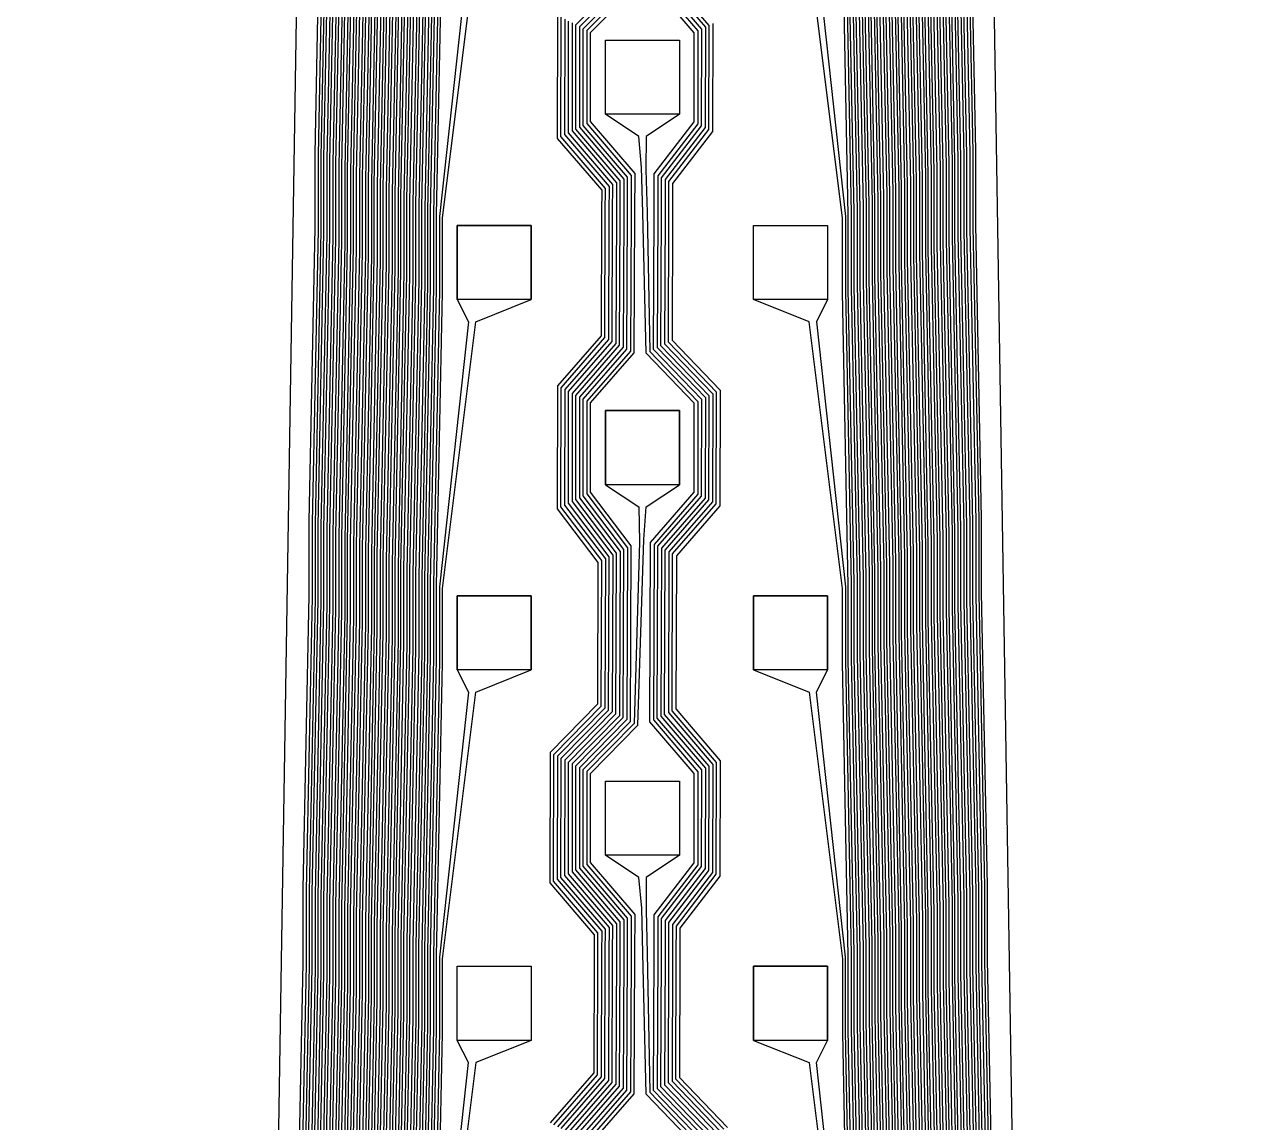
# Model space of a CAD drawing. Header units: inches. Extents: x 106592 to 209533, y 57057 to 74911.
# Drawn here: x 173138.5 to 173305.4, y 70215.6 to 70363.8 of the extents above; entities that cross this region are included whole.
import ezdxf

# ---------------------------------------------------------------- set-up
doc = ezdxf.new("R2010")
doc.units = ezdxf.units.IN
doc.header["$MEASUREMENT"] = 0
for name, color, linetype in [('metal', 221, 'Continuous'), ('nitride window', 40, 'Continuous'), ('profile', 140, 'Continuous')]:
    doc.layers.add(name, color=color, linetype=linetype)

msp = doc.modelspace()

# ---------------------------------------------------------------- linework, layer by layer
at = {"layer": 'metal'}
for points in [[(173171.33, 69949.57), (173172.13, 69989.17), (173172.13, 69999.17), (173172.93, 70038.76), (173172.93, 70048.76), (173173.73, 70088.36), (173173.73, 70098.36), (173174.53, 70137.96), (173174.53, 70147.96), (173175.33, 70187.56), (173175.33, 70197.56), (173176.13, 70237.15), (173176.13, 70247.15), (173176.93, 70286.75), (173176.93, 70296.75), (173177.73, 70336.35), (173177.73, 70346.35), (173178.53, 70385.95)], [(173178.93, 70385.75), (173178.13, 70346.15), (173178.13, 70336.15), (173177.33, 70296.55), (173177.33, 70286.55), (173176.53, 70246.95), (173176.53, 70236.95), (173175.73, 70197.36), (173175.73, 70187.36), (173174.93, 70147.76), (173174.93, 70137.76), (173174.13, 70098.16), (173174.13, 70088.16), (173173.33, 70048.56), (173173.33, 70038.56), (173172.53, 69998.97), (173172.53, 69988.97), (173171.73, 69949.37)], [(173179.33, 70385.54), (173178.53, 70345.95), (173178.53, 70335.95), (173177.73, 70296.35), (173177.73, 70286.35), (173176.93, 70246.75), (173176.93, 70236.75), (173176.13, 70197.15), (173176.13, 70187.15), (173175.33, 70147.56), (173175.33, 70137.56), (173174.53, 70097.96), (173174.53, 70087.96), (173173.73, 70048.36), (173173.73, 70038.36), (173172.93, 69998.76), (173172.93, 69988.76), (173172.13, 69949.17)], [(173264.53, 70385.54), (173265.33, 70345.95), (173265.33, 70335.95), (173266.13, 70296.35), (173266.13, 70286.35), (173266.93, 70246.75), (173266.93, 70236.75), (173267.73, 70197.15), (173267.73, 70187.15), (173268.53, 70147.56), (173268.53, 70137.56), (173269.33, 70097.96), (173269.33, 70087.96), (173270.13, 70048.36), (173270.13, 70038.36), (173270.93, 69998.76), (173270.93, 69988.76), (173271.73, 69949.17)], [(173272.13, 69949.37), (173271.33, 69988.97), (173271.33, 69998.97), (173270.53, 70038.56), (173270.53, 70048.56), (173269.73, 70088.16), (173269.73, 70098.16), (173268.93, 70137.76), (173268.93, 70147.76), (173268.13, 70187.36), (173268.13, 70197.36), (173267.33, 70236.95), (173267.33, 70246.95), (173266.53, 70286.55), (173266.53, 70296.55), (173265.73, 70336.15), (173265.73, 70346.15), (173264.93, 70385.75)], [(173265.33, 70385.95), (173266.13, 70346.35), (173266.13, 70336.35), (173266.93, 70296.75), (173266.93, 70286.75), (173267.73, 70247.15), (173267.73, 70237.15), (173268.53, 70197.56), (173268.53, 70187.56), (173269.33, 70147.96), (173269.33, 70137.96), (173270.13, 70098.36), (173270.13, 70088.36), (173270.93, 70048.76), (173270.93, 70038.76), (173271.73, 69999.17), (173271.73, 69989.17), (173272.53, 69949.57)], [(173265.73, 70386.15), (173266.53, 70346.55), (173266.53, 70336.55), (173267.33, 70296.95), (173267.33, 70286.95), (173268.13, 70247.36), (173268.13, 70237.36), (173268.93, 70197.76), (173268.93, 70187.76), (173269.73, 70148.16), (173269.73, 70138.16), (173270.53, 70098.56), (173270.53, 70088.56), (173271.33, 70048.97), (173271.33, 70038.97), (173272.13, 69999.37), (173272.13, 69989.37), (173272.93, 69949.77)], [(173273.33, 69949.97), (173272.53, 69989.57), (173272.53, 69999.57), (173271.73, 70039.17), (173271.73, 70049.17), (173270.93, 70088.76), (173270.93, 70098.76), (173270.13, 70138.36), (173270.13, 70148.36), (173269.33, 70187.96), (173269.33, 70197.96), (173268.53, 70237.56), (173268.53, 70247.56), (173267.73, 70287.15), (173267.73, 70297.15), (173266.93, 70336.75), (173266.93, 70346.75), (173266.13, 70386.35)], [(173172.53, 69948.97), (173173.33, 69988.56), (173173.33, 69998.56), (173174.13, 70038.16), (173174.13, 70048.16), (173174.93, 70087.76), (173174.93, 70097.76), (173175.73, 70137.36), (173175.73, 70147.36), (173176.53, 70186.95), (173176.53, 70196.95), (173177.33, 70236.55), (173177.33, 70246.55), (173178.13, 70286.15), (173178.13, 70296.15), (173178.93, 70335.75), (173178.93, 70345.75), (173179.73, 70385.34)], [(173180.13, 70385.14), (173179.33, 70345.54), (173179.33, 70335.54), (173178.53, 70295.95), (173178.53, 70285.95), (173177.73, 70246.35), (173177.73, 70236.35), (173176.93, 70196.75), (173176.93, 70186.75), (173176.13, 70147.15), (173176.13, 70137.15), (173175.33, 70097.56), (173175.33, 70087.56), (173174.53, 70047.96), (173174.53, 70037.96), (173173.73, 69998.36), (173173.73, 69988.36), (173172.93, 69948.76)], [(173173.33, 69948.56), (173174.13, 69988.16), (173174.13, 69998.16), (173174.93, 70037.76), (173174.93, 70047.76), (173175.73, 70087.36), (173175.73, 70097.36), (173176.53, 70136.95), (173176.53, 70146.95), (173177.33, 70186.55), (173177.33, 70196.55), (173178.13, 70236.15), (173178.13, 70246.15), (173178.93, 70285.75), (173178.93, 70295.75), (173179.73, 70335.34), (173179.73, 70345.34), (173180.53, 70384.94)], [(173180.93, 70384.74), (173180.13, 70345.14), (173180.13, 70335.14), (173179.33, 70295.54), (173179.33, 70285.54), (173178.53, 70245.95), (173178.53, 70235.95), (173177.73, 70196.35), (173177.73, 70186.35), (173176.93, 70146.75), (173176.93, 70136.75), (173176.13, 70097.15), (173176.13, 70087.15), (173175.33, 70047.56), (173175.33, 70037.56), (173174.53, 69997.96), (173174.53, 69987.96), (173173.73, 69948.36)], [(173174.13, 69948.16), (173174.93, 69987.76), (173174.93, 69997.76), (173175.73, 70037.36), (173175.73, 70047.36), (173176.53, 70086.95), (173176.53, 70096.95), (173177.33, 70136.55), (173177.33, 70146.55), (173178.13, 70186.15), (173178.13, 70196.15), (173178.93, 70235.75), (173178.93, 70245.75), (173179.73, 70285.34), (173179.73, 70295.34), (173180.53, 70334.94), (173180.53, 70344.94), (173181.33, 70384.54)], [(173181.73, 70384.34), (173180.93, 70344.74), (173180.93, 70334.74), (173180.13, 70295.14), (173180.13, 70285.14), (173179.33, 70245.54), (173179.33, 70235.54), (173178.53, 70195.95), (173178.53, 70185.95), (173177.73, 70146.35), (173177.73, 70136.35), (173176.93, 70096.75), (173176.93, 70086.75), (173176.13, 70047.15), (173176.13, 70037.15), (173175.33, 69997.56), (173175.33, 69987.56), (173174.53, 69947.96)], [(173174.93, 69947.76), (173175.73, 69987.36), (173175.73, 69997.36), (173176.53, 70036.95), (173176.53, 70046.95), (173177.33, 70086.55), (173177.33, 70096.55), (173178.13, 70136.15), (173178.13, 70146.15), (173178.93, 70185.75), (173178.93, 70195.75), (173179.73, 70235.34), (173179.73, 70245.34), (173180.53, 70284.94), (173180.53, 70294.94), (173181.33, 70334.54), (173181.33, 70344.54), (173182.13, 70384.14)], [(173182.53, 70383.93), (173181.73, 70344.34), (173181.73, 70334.34), (173180.93, 70294.74), (173180.93, 70284.74), (173180.13, 70245.14), (173180.13, 70235.14), (173179.33, 70195.54), (173179.33, 70185.54), (173178.53, 70145.95), (173178.53, 70135.95), (173177.73, 70096.35), (173177.73, 70086.35), (173176.93, 70046.75), (173176.93, 70036.75), (173176.13, 69997.15), (173176.13, 69987.15), (173175.33, 69947.56)], [(173261.33, 70383.93), (173262.13, 70344.34), (173262.13, 70334.34), (173262.93, 70294.74), (173262.93, 70284.74), (173263.73, 70245.14), (173263.73, 70235.14), (173264.53, 70195.54), (173264.53, 70185.54), (173265.33, 70145.95), (173265.33, 70135.95), (173266.13, 70096.35), (173266.13, 70086.35), (173266.93, 70046.75), (173266.93, 70036.75), (173267.73, 69997.15), (173267.73, 69987.15), (173268.53, 69947.56)], [(173268.93, 69947.76), (173268.13, 69987.36), (173268.13, 69997.36), (173267.33, 70036.95), (173267.33, 70046.95), (173266.53, 70086.55), (173266.53, 70096.55), (173265.73, 70136.15), (173265.73, 70146.15), (173264.93, 70185.75), (173264.93, 70195.75), (173264.13, 70235.34), (173264.13, 70245.34), (173263.33, 70284.94), (173263.33, 70294.94), (173262.53, 70334.54), (173262.53, 70344.54), (173261.73, 70384.14)], [(173262.13, 70384.34), (173262.93, 70344.74), (173262.93, 70334.74), (173263.73, 70295.14), (173263.73, 70285.14), (173264.53, 70245.54), (173264.53, 70235.54), (173265.33, 70195.95), (173265.33, 70185.95), (173266.13, 70146.35), (173266.13, 70136.35), (173266.93, 70096.75), (173266.93, 70086.75), (173267.73, 70047.15), (173267.73, 70037.15), (173268.53, 69997.56), (173268.53, 69987.56), (173269.33, 69947.96)], [(173269.73, 69948.16), (173268.93, 69987.76), (173268.93, 69997.76), (173268.13, 70037.36), (173268.13, 70047.36), (173267.33, 70086.95), (173267.33, 70096.95), (173266.53, 70136.55), (173266.53, 70146.55), (173265.73, 70186.15), (173265.73, 70196.15), (173264.93, 70235.75), (173264.93, 70245.75), (173264.13, 70285.34), (173264.13, 70295.34), (173263.33, 70334.94), (173263.33, 70344.94), (173262.53, 70384.54)], [(173262.93, 70384.74), (173263.73, 70345.14), (173263.73, 70335.14), (173264.53, 70295.54), (173264.53, 70285.54), (173265.33, 70245.95), (173265.33, 70235.95), (173266.13, 70196.35), (173266.13, 70186.35), (173266.93, 70146.75), (173266.93, 70136.75), (173267.73, 70097.15), (173267.73, 70087.15), (173268.53, 70047.56), (173268.53, 70037.56), (173269.33, 69997.96), (173269.33, 69987.96), (173270.13, 69948.36)], [(173270.53, 69948.56), (173269.73, 69988.16), (173269.73, 69998.16), (173268.93, 70037.76), (173268.93, 70047.76), (173268.13, 70087.36), (173268.13, 70097.36), (173267.33, 70136.95), (173267.33, 70146.95), (173266.53, 70186.55), (173266.53, 70196.55), (173265.73, 70236.15), (173265.73, 70246.15), (173264.93, 70285.75), (173264.93, 70295.75), (173264.13, 70335.34), (173264.13, 70345.34), (173263.33, 70384.94)], [(173263.73, 70385.14), (173264.53, 70345.54), (173264.53, 70335.54), (173265.33, 70295.95), (173265.33, 70285.95), (173266.13, 70246.35), (173266.13, 70236.35), (173266.93, 70196.75), (173266.93, 70186.75), (173267.73, 70147.15), (173267.73, 70137.15), (173268.53, 70097.56), (173268.53, 70087.56), (173269.33, 70047.96), (173269.33, 70037.96), (173270.13, 69998.36), (173270.13, 69988.36), (173270.93, 69948.76)], [(173271.33, 69948.97), (173270.53, 69988.56), (173270.53, 69998.56), (173269.73, 70038.16), (173269.73, 70048.16), (173268.93, 70087.76), (173268.93, 70097.76), (173268.13, 70137.36), (173268.13, 70147.36), (173267.33, 70186.95), (173267.33, 70196.95), (173266.53, 70236.55), (173266.53, 70246.55), (173265.73, 70286.15), (173265.73, 70296.15), (173264.93, 70335.75), (173264.93, 70345.75), (173264.13, 70385.34)], [(173175.73, 69947.36), (173176.53, 69986.95), (173176.53, 69996.95), (173177.33, 70036.55), (173177.33, 70046.55), (173178.13, 70086.15), (173178.13, 70096.15), (173178.93, 70135.75), (173178.93, 70145.75), (173179.73, 70185.34), (173179.73, 70195.34), (173180.53, 70234.94), (173180.53, 70244.94), (173181.33, 70284.54), (173181.33, 70294.54), (173182.13, 70334.14), (173182.13, 70344.14), (173182.93, 70383.73)], [(173183.33, 70383.53), (173182.53, 70343.93), (173182.53, 70333.93), (173181.73, 70294.34), (173181.73, 70284.34), (173180.93, 70244.74), (173180.93, 70234.74), (173180.13, 70195.14), (173180.13, 70185.14), (173179.33, 70145.54), (173179.33, 70135.54), (173178.53, 70095.95), (173178.53, 70085.95), (173177.73, 70046.35), (173177.73, 70036.35), (173176.93, 69996.75), (173176.93, 69986.75), (173176.13, 69947.15)], [(173176.53, 69946.95), (173177.33, 69986.55), (173177.33, 69996.55), (173178.13, 70036.15), (173178.13, 70046.15), (173178.93, 70085.75), (173178.93, 70095.75), (173179.73, 70135.34), (173179.73, 70145.34), (173180.53, 70184.94), (173180.53, 70194.94), (173181.33, 70234.54), (173181.33, 70244.54), (173182.13, 70284.14), (173182.13, 70294.14), (173182.93, 70333.73), (173182.93, 70343.73), (173183.73, 70383.33)], [(173176.93, 69946.75), (173177.73, 69986.35), (173177.73, 69996.35), (173178.53, 70035.95), (173178.53, 70045.95), (173179.33, 70085.54), (173179.33, 70095.54), (173180.13, 70135.14), (173180.13, 70145.14), (173180.93, 70184.74), (173180.93, 70194.74), (173181.73, 70234.34), (173181.73, 70244.34), (173182.53, 70283.93), (173182.53, 70293.93), (173183.33, 70333.53), (173183.33, 70343.53), (173184.13, 70383.13)], [(173184.53, 70382.93), (173183.73, 70343.33), (173183.73, 70333.33), (173182.93, 70293.73), (173182.93, 70283.73), (173182.13, 70244.14), (173182.13, 70234.14), (173181.33, 70194.54), (173181.33, 70184.54), (173180.53, 70144.94), (173180.53, 70134.94), (173179.73, 70095.34), (173179.73, 70085.34), (173178.93, 70045.75), (173178.93, 70035.75), (173178.13, 69996.15), (173178.13, 69986.15), (173177.33, 69946.55)], [(173177.73, 69946.35), (173178.53, 69985.95), (173178.53, 69995.95), (173179.33, 70035.54), (173179.33, 70045.54), (173180.13, 70085.14), (173180.13, 70095.14), (173180.93, 70134.74), (173180.93, 70144.74), (173181.73, 70184.34), (173181.73, 70194.34), (173182.53, 70233.93), (173182.53, 70243.93), (173183.33, 70283.53), (173183.33, 70293.53), (173184.13, 70333.13), (173184.13, 70343.13), (173184.93, 70382.73)], [(173185.33, 70382.53), (173184.53, 70342.93), (173184.53, 70332.93), (173183.73, 70293.33), (173183.73, 70283.33), (173182.93, 70243.73), (173182.93, 70233.73), (173182.13, 70194.14), (173182.13, 70184.14), (173181.33, 70144.54), (173181.33, 70134.54), (173180.53, 70094.94), (173180.53, 70084.94), (173179.73, 70045.34), (173179.73, 70035.34), (173178.93, 69995.75), (173178.93, 69985.75), (173178.13, 69946.15)], [(173178.53, 69945.95), (173179.33, 69985.54), (173179.33, 69995.54), (173180.13, 70035.14), (173180.13, 70045.14), (173180.93, 70084.74), (173180.93, 70094.74), (173181.73, 70134.34), (173181.73, 70144.34), (173182.53, 70183.93), (173182.53, 70193.93), (173183.33, 70233.53), (173183.33, 70243.53), (173184.13, 70283.13), (173184.13, 70293.13), (173184.93, 70332.73), (173184.93, 70342.73), (173185.73, 70382.32)], [(173186.13, 70382.12), (173185.33, 70342.53), (173185.33, 70332.53), (173184.53, 70292.93), (173184.53, 70282.93), (173183.73, 70243.33), (173183.73, 70233.33), (173182.93, 70193.73), (173182.93, 70183.73), (173182.13, 70144.14), (173182.13, 70134.14), (173181.33, 70094.54), (173181.33, 70084.54), (173180.53, 70044.94), (173180.53, 70034.94), (173179.73, 69995.34), (173179.73, 69985.34), (173178.93, 69945.75)], [(173257.73, 70382.12), (173258.53, 70342.53), (173258.53, 70332.53), (173259.33, 70292.93), (173259.33, 70282.93), (173260.13, 70243.33), (173260.13, 70233.33), (173260.93, 70193.73), (173260.93, 70183.73), (173261.73, 70144.14), (173261.73, 70134.14), (173262.53, 70094.54), (173262.53, 70084.54), (173263.33, 70044.94), (173263.33, 70034.94), (173264.13, 69995.34), (173264.13, 69985.34), (173264.93, 69945.75)], [(173265.33, 69945.95), (173264.53, 69985.54), (173264.53, 69995.54), (173263.73, 70035.14), (173263.73, 70045.14), (173262.93, 70084.74), (173262.93, 70094.74), (173262.13, 70134.34), (173262.13, 70144.34), (173261.33, 70183.93), (173261.33, 70193.93), (173260.53, 70233.53), (173260.53, 70243.53), (173259.73, 70283.13), (173259.73, 70293.13), (173258.93, 70332.73), (173258.93, 70342.73), (173258.13, 70382.32)], [(173258.53, 70382.53), (173259.33, 70342.93), (173259.33, 70332.93), (173260.13, 70293.33), (173260.13, 70283.33), (173260.93, 70243.73), (173260.93, 70233.73), (173261.73, 70194.14), (173261.73, 70184.14), (173262.53, 70144.54), (173262.53, 70134.54), (173263.33, 70094.94), (173263.33, 70084.94), (173264.13, 70045.34), (173264.13, 70035.34), (173264.93, 69995.75), (173264.93, 69985.75), (173265.73, 69946.15)], [(173266.13, 69946.35), (173265.33, 69985.95), (173265.33, 69995.95), (173264.53, 70035.54), (173264.53, 70045.54), (173263.73, 70085.14), (173263.73, 70095.14), (173262.93, 70134.74), (173262.93, 70144.74), (173262.13, 70184.34), (173262.13, 70194.34), (173261.33, 70233.93), (173261.33, 70243.93), (173260.53, 70283.53), (173260.53, 70293.53), (173259.73, 70333.13), (173259.73, 70343.13), (173258.93, 70382.73)], [(173259.33, 70382.93), (173260.13, 70343.33), (173260.13, 70333.33), (173260.93, 70293.73), (173260.93, 70283.73), (173261.73, 70244.14), (173261.73, 70234.14), (173262.53, 70194.54), (173262.53, 70184.54), (173263.33, 70144.94), (173263.33, 70134.94), (173264.13, 70095.34), (173264.13, 70085.34), (173264.93, 70045.75), (173264.93, 70035.75), (173265.73, 69996.15), (173265.73, 69986.15), (173266.53, 69946.55)], [(173266.93, 69946.75), (173266.13, 69986.35), (173266.13, 69996.35), (173265.33, 70035.95), (173265.33, 70045.95), (173264.53, 70085.54), (173264.53, 70095.54), (173263.73, 70135.14), (173263.73, 70145.14), (173262.93, 70184.74), (173262.93, 70194.74), (173262.13, 70234.34), (173262.13, 70244.34), (173261.33, 70283.93), (173261.33, 70293.93), (173260.53, 70333.53), (173260.53, 70343.53), (173259.73, 70383.13)], [(173260.13, 70383.33), (173260.93, 70343.73), (173260.93, 70333.73), (173261.73, 70294.14), (173261.73, 70284.14), (173262.53, 70244.54), (173262.53, 70234.54), (173263.33, 70194.94), (173263.33, 70184.94), (173264.13, 70145.34), (173264.13, 70135.34), (173264.93, 70095.75), (173264.93, 70085.75), (173265.73, 70046.15), (173265.73, 70036.15), (173266.53, 69996.55), (173266.53, 69986.55), (173267.33, 69946.95)], [(173267.73, 69947.15), (173266.93, 69986.75), (173266.93, 69996.75), (173266.13, 70036.35), (173266.13, 70046.35), (173265.33, 70085.95), (173265.33, 70095.95), (173264.53, 70135.54), (173264.53, 70145.54), (173263.73, 70185.14), (173263.73, 70195.14), (173262.93, 70234.74), (173262.93, 70244.74), (173262.13, 70284.34), (173262.13, 70294.34), (173261.33, 70333.93), (173261.33, 70343.93), (173260.53, 70383.53)], [(173268.13, 69947.36), (173267.33, 69986.95), (173267.33, 69996.95), (173266.53, 70036.55), (173266.53, 70046.55), (173265.73, 70086.15), (173265.73, 70096.15), (173264.93, 70135.75), (173264.93, 70145.75), (173264.13, 70185.34), (173264.13, 70195.34), (173263.33, 70234.94), (173263.33, 70244.94), (173262.53, 70284.54), (173262.53, 70294.54), (173261.73, 70334.14), (173261.73, 70344.14), (173260.93, 70383.73)], [(173179.33, 69945.54), (173180.13, 69985.14), (173180.13, 69995.14), (173180.93, 70034.74), (173180.93, 70044.74), (173181.73, 70084.34), (173181.73, 70094.34), (173182.53, 70133.93), (173182.53, 70143.93), (173183.33, 70183.53), (173183.33, 70193.53), (173184.13, 70233.13), (173184.13, 70243.13), (173184.93, 70282.73), (173184.93, 70292.73), (173185.73, 70332.32), (173185.73, 70342.32), (173186.53, 70381.92)], [(173186.93, 70381.72), (173186.13, 70342.12), (173186.13, 70332.12), (173185.33, 70292.53), (173185.33, 70282.53), (173184.53, 70242.93), (173184.53, 70232.93), (173183.73, 70193.33), (173183.73, 70183.33), (173182.93, 70143.73), (173182.93, 70133.73), (173182.13, 70094.14), (173182.13, 70084.14), (173181.33, 70044.54), (173181.33, 70034.54), (173180.53, 69994.94), (173180.53, 69984.94), (173179.73, 69945.34)], [(173187.33, 70381.52), (173186.53, 70341.92), (173186.53, 70331.92), (173185.73, 70292.32), (173185.73, 70282.32), (173184.93, 70242.73), (173184.93, 70232.73), (173184.13, 70193.13), (173184.13, 70183.13), (173183.33, 70143.53), (173183.33, 70133.53), (173182.53, 70093.93), (173182.53, 70083.93), (173181.73, 70044.34), (173181.73, 70034.34), (173180.93, 69994.74), (173180.93, 69984.74), (173180.13, 69945.14)], [(173180.53, 69944.94), (173181.33, 69984.54), (173181.33, 69994.54), (173182.13, 70034.14), (173182.13, 70044.14), (173182.93, 70083.73), (173182.93, 70093.73), (173183.73, 70133.33), (173183.73, 70143.33), (173184.53, 70182.93), (173184.53, 70192.93), (173185.33, 70232.53), (173185.33, 70242.53), (173186.13, 70282.12), (173186.13, 70292.12), (173186.93, 70331.72), (173186.93, 70341.72), (173187.73, 70381.32)], [(173188.13, 70381.12), (173187.33, 70341.52), (173187.33, 70331.52), (173186.53, 70291.92), (173186.53, 70281.92), (173185.73, 70242.32), (173185.73, 70232.32), (173184.93, 70192.73), (173184.93, 70182.73), (173184.13, 70143.13), (173184.13, 70133.13), (173183.33, 70093.53), (173183.33, 70083.53), (173182.53, 70043.93), (173182.53, 70033.93), (173181.73, 69994.34), (173181.73, 69984.34), (173180.93, 69944.74)], [(173181.33, 69944.54), (173182.13, 69984.14), (173182.13, 69994.14), (173182.93, 70033.73), (173182.93, 70043.73), (173183.73, 70083.33), (173183.73, 70093.33), (173184.53, 70132.93), (173184.53, 70142.93), (173185.33, 70182.53), (173185.33, 70192.53), (173186.13, 70232.12), (173186.13, 70242.12), (173186.93, 70281.72), (173186.93, 70291.72), (173187.73, 70331.32), (173187.73, 70341.32), (173188.53, 70380.91)], [(173188.93, 70380.71), (173188.13, 70341.12), (173188.13, 70331.12), (173187.33, 70291.52), (173187.33, 70281.52), (173186.53, 70241.92), (173186.53, 70231.92), (173185.73, 70192.32), (173185.73, 70182.32), (173184.93, 70142.73), (173184.93, 70132.73), (173184.13, 70093.13), (173184.13, 70083.13), (173183.33, 70043.53), (173183.33, 70033.53), (173182.53, 69993.93), (173182.53, 69983.93), (173181.73, 69944.34)], [(173182.13, 69944.14), (173182.93, 69983.73), (173182.93, 69993.73), (173183.73, 70033.33), (173183.73, 70043.33), (173184.53, 70082.93), (173184.53, 70092.93), (173185.33, 70132.53), (173185.33, 70142.53), (173186.13, 70182.12), (173186.13, 70192.12), (173186.93, 70231.72), (173186.93, 70241.72), (173187.73, 70281.32), (173187.73, 70291.32), (173188.53, 70330.91), (173188.53, 70340.91), (173189.33, 70380.51)], [(173261.73, 69944.14), (173260.93, 69983.73), (173260.93, 69993.73), (173260.13, 70033.33), (173260.13, 70043.33), (173259.33, 70082.93), (173259.33, 70092.93), (173258.53, 70132.53), (173258.53, 70142.53), (173257.73, 70182.12), (173257.73, 70192.12), (173256.93, 70231.72), (173256.93, 70241.72), (173256.13, 70281.32), (173256.13, 70291.32), (173255.33, 70330.91), (173255.33, 70340.91), (173254.53, 70380.51)], [(173254.93, 70380.71), (173255.73, 70341.12), (173255.73, 70331.12), (173256.53, 70291.52), (173256.53, 70281.52), (173257.33, 70241.92), (173257.33, 70231.92), (173258.13, 70192.32), (173258.13, 70182.32), (173258.93, 70142.73), (173258.93, 70132.73), (173259.73, 70093.13), (173259.73, 70083.13), (173260.53, 70043.53), (173260.53, 70033.53), (173261.33, 69993.93), (173261.33, 69983.93), (173262.13, 69944.34)], [(173262.53, 69944.54), (173261.73, 69984.14), (173261.73, 69994.14), (173260.93, 70033.73), (173260.93, 70043.73), (173260.13, 70083.33), (173260.13, 70093.33), (173259.33, 70132.93), (173259.33, 70142.93), (173258.53, 70182.53), (173258.53, 70192.53), (173257.73, 70232.12), (173257.73, 70242.12), (173256.93, 70281.72), (173256.93, 70291.72), (173256.13, 70331.32), (173256.13, 70341.32), (173255.33, 70380.91)], [(173255.73, 70381.12), (173256.53, 70341.52), (173256.53, 70331.52), (173257.33, 70291.92), (173257.33, 70281.92), (173258.13, 70242.32), (173258.13, 70232.32), (173258.93, 70192.73), (173258.93, 70182.73), (173259.73, 70143.13), (173259.73, 70133.13), (173260.53, 70093.53), (173260.53, 70083.53), (173261.33, 70043.93), (173261.33, 70033.93), (173262.13, 69994.34), (173262.13, 69984.34), (173262.93, 69944.74)], [(173263.33, 69944.94), (173262.53, 69984.54), (173262.53, 69994.54), (173261.73, 70034.14), (173261.73, 70044.14), (173260.93, 70083.73), (173260.93, 70093.73), (173260.13, 70133.33), (173260.13, 70143.33), (173259.33, 70182.93), (173259.33, 70192.93), (173258.53, 70232.53), (173258.53, 70242.53), (173257.73, 70282.12), (173257.73, 70292.12), (173256.93, 70331.72), (173256.93, 70341.72), (173256.13, 70381.32)], [(173256.53, 70381.52), (173257.33, 70341.92), (173257.33, 70331.92), (173258.13, 70292.32), (173258.13, 70282.32), (173258.93, 70242.73), (173258.93, 70232.73), (173259.73, 70193.13), (173259.73, 70183.13), (173260.53, 70143.53), (173260.53, 70133.53), (173261.33, 70093.93), (173261.33, 70083.93), (173262.13, 70044.34), (173262.13, 70034.34), (173262.93, 69994.74), (173262.93, 69984.74), (173263.73, 69945.14)], [(173264.13, 69945.34), (173263.33, 69984.94), (173263.33, 69994.94), (173262.53, 70034.54), (173262.53, 70044.54), (173261.73, 70084.14), (173261.73, 70094.14), (173260.93, 70133.73), (173260.93, 70143.73), (173260.13, 70183.33), (173260.13, 70193.33), (173259.33, 70232.93), (173259.33, 70242.93), (173258.53, 70282.53), (173258.53, 70292.53), (173257.73, 70332.12), (173257.73, 70342.12), (173256.93, 70381.72)], [(173257.33, 70381.92), (173258.13, 70342.32), (173258.13, 70332.32), (173258.93, 70292.73), (173258.93, 70282.73), (173259.73, 70243.13), (173259.73, 70233.13), (173260.53, 70193.53), (173260.53, 70183.53), (173261.33, 70143.93), (173261.33, 70133.93), (173262.13, 70094.34), (173262.13, 70084.34), (173262.93, 70044.74), (173262.93, 70034.74), (173263.73, 69995.14), (173263.73, 69985.14), (173264.53, 69945.54)], [(173189.73, 70380.31), (173188.93, 70340.71), (173188.93, 70330.71), (173188.13, 70291.12), (173188.13, 70281.12), (173187.33, 70241.52), (173187.33, 70231.52), (173186.53, 70191.92), (173186.53, 70181.92), (173185.73, 70142.32), (173185.73, 70132.32), (173184.93, 70092.73), (173184.93, 70082.73), (173184.13, 70043.13), (173184.13, 70033.13), (173183.33, 69993.53), (173183.33, 69983.53), (173182.53, 69943.93)], [(173182.93, 69943.73), (173183.73, 69983.33), (173183.73, 69993.33), (173184.53, 70032.93), (173184.53, 70042.93), (173185.33, 70082.53), (173185.33, 70092.53), (173186.13, 70132.12), (173186.13, 70142.12), (173186.93, 70181.72), (173186.93, 70191.72), (173187.73, 70231.32), (173187.73, 70241.32), (173188.53, 70280.91), (173188.53, 70290.91), (173189.33, 70330.51), (173189.33, 70340.51), (173190.13, 70380.11)], [(173190.53, 70379.91), (173189.73, 70340.31), (173189.73, 70330.31), (173188.93, 70290.71), (173188.93, 70280.71), (173188.13, 70241.12), (173188.13, 70231.12), (173187.33, 70191.52), (173187.33, 70181.52), (173186.53, 70141.92), (173186.53, 70131.92), (173185.73, 70092.32), (173185.73, 70082.32), (173184.93, 70042.73), (173184.93, 70032.73), (173184.13, 69993.13), (173184.13, 69983.13), (173183.33, 69943.53)], [(173183.73, 69943.33), (173184.53, 69982.93), (173184.53, 69992.93), (173185.33, 70032.53), (173185.33, 70042.53), (173186.13, 70082.12), (173186.13, 70092.12), (173186.93, 70131.72), (173186.93, 70141.72), (173187.73, 70181.32), (173187.73, 70191.32), (173188.53, 70230.91), (173188.53, 70240.91), (173189.33, 70280.51), (173189.33, 70290.51), (173190.13, 70330.11), (173190.13, 70340.11), (173190.93, 70379.71)], [(173184.13, 69943.13), (173184.93, 69982.73), (173184.93, 69992.73), (173185.73, 70032.32), (173185.73, 70042.32), (173186.53, 70081.92), (173186.53, 70091.92), (173187.33, 70131.52), (173187.33, 70141.52), (173188.13, 70181.12), (173188.13, 70191.12), (173188.93, 70230.71), (173188.93, 70240.71), (173189.73, 70280.31), (173189.73, 70290.31), (173190.53, 70329.91), (173190.53, 70339.91), (173191.33, 70379.51)], [(173191.73, 70379.3), (173190.93, 70339.71), (173190.93, 70329.71), (173190.13, 70290.11), (173190.13, 70280.11), (173189.33, 70240.51), (173189.33, 70230.51), (173188.53, 70190.91), (173188.53, 70180.91), (173187.73, 70141.32), (173187.73, 70131.32), (173186.93, 70091.72), (173186.93, 70081.72), (173186.13, 70042.12), (173186.13, 70032.12), (173185.33, 69992.53), (173185.33, 69982.53), (173184.53, 69942.93)], [(173184.93, 69942.73), (173185.73, 69982.32), (173185.73, 69992.32), (173186.53, 70031.92), (173186.53, 70041.92), (173187.33, 70081.52), (173187.33, 70091.52), (173188.13, 70131.12), (173188.13, 70141.12), (173188.93, 70180.71), (173188.93, 70190.71), (173189.73, 70230.31), (173189.73, 70240.31), (173190.53, 70279.91), (173190.53, 70289.91), (173191.33, 70329.51), (173191.33, 70339.51), (173192.13, 70379.1)], [(173192.53, 70378.9), (173191.73, 70339.3), (173191.73, 70329.3), (173190.93, 70289.71), (173190.93, 70279.71), (173190.13, 70240.11), (173190.13, 70230.11), (173189.33, 70190.51), (173189.33, 70180.51), (173188.53, 70140.91), (173188.53, 70130.91), (173187.73, 70091.32), (173187.73, 70081.32), (173186.93, 70041.72), (173186.93, 70031.72), (173186.13, 69992.12), (173186.13, 69982.12), (173185.33, 69942.53)], [(173251.33, 70378.9), (173252.13, 70339.3), (173252.13, 70329.3), (173252.93, 70289.71), (173252.93, 70279.71), (173253.73, 70240.11), (173253.73, 70230.11), (173254.53, 70190.51), (173254.53, 70180.51), (173255.33, 70140.91), (173255.33, 70130.91), (173256.13, 70091.32), (173256.13, 70081.32), (173256.93, 70041.72), (173256.93, 70031.72), (173257.73, 69992.12), (173257.73, 69982.12), (173258.53, 69942.53)], [(173258.93, 69942.73), (173258.13, 69982.32), (173258.13, 69992.32), (173257.33, 70031.92), (173257.33, 70041.92), (173256.53, 70081.52), (173256.53, 70091.52), (173255.73, 70131.12), (173255.73, 70141.12), (173254.93, 70180.71), (173254.93, 70190.71), (173254.13, 70230.31), (173254.13, 70240.31), (173253.33, 70279.91), (173253.33, 70289.91), (173252.53, 70329.51), (173252.53, 70339.51), (173251.73, 70379.1)], [(173252.13, 70379.3), (173252.93, 70339.71), (173252.93, 70329.71), (173253.73, 70290.11), (173253.73, 70280.11), (173254.53, 70240.51), (173254.53, 70230.51), (173255.33, 70190.91), (173255.33, 70180.91), (173256.13, 70141.32), (173256.13, 70131.32), (173256.93, 70091.72), (173256.93, 70081.72), (173257.73, 70042.12), (173257.73, 70032.12), (173258.53, 69992.53), (173258.53, 69982.53), (173259.33, 69942.93)], [(173259.73, 69943.13), (173258.93, 69982.73), (173258.93, 69992.73), (173258.13, 70032.32), (173258.13, 70042.32), (173257.33, 70081.92), (173257.33, 70091.92), (173256.53, 70131.52), (173256.53, 70141.52), (173255.73, 70181.12), (173255.73, 70191.12), (173254.93, 70230.71), (173254.93, 70240.71), (173254.13, 70280.31), (173254.13, 70290.31), (173253.33, 70329.91), (173253.33, 70339.91), (173252.53, 70379.51)], [(173252.93, 70379.71), (173253.73, 70340.11), (173253.73, 70330.11), (173254.53, 70290.51), (173254.53, 70280.51), (173255.33, 70240.91), (173255.33, 70230.91), (173256.13, 70191.32), (173256.13, 70181.32), (173256.93, 70141.72), (173256.93, 70131.72), (173257.73, 70092.12), (173257.73, 70082.12), (173258.53, 70042.53), (173258.53, 70032.53), (173259.33, 69992.93), (173259.33, 69982.93), (173260.13, 69943.33)], [(173260.53, 69943.53), (173259.73, 69983.13), (173259.73, 69993.13), (173258.93, 70032.73), (173258.93, 70042.73), (173258.13, 70082.32), (173258.13, 70092.32), (173257.33, 70131.92), (173257.33, 70141.92), (173256.53, 70181.52), (173256.53, 70191.52), (173255.73, 70231.12), (173255.73, 70241.12), (173254.93, 70280.71), (173254.93, 70290.71), (173254.13, 70330.31), (173254.13, 70340.31), (173253.33, 70379.91)], [(173260.93, 69943.73), (173260.13, 69983.33), (173260.13, 69993.33), (173259.33, 70032.93), (173259.33, 70042.93), (173258.53, 70082.53), (173258.53, 70092.53), (173257.73, 70132.12), (173257.73, 70142.12), (173256.93, 70181.72), (173256.93, 70191.72), (173256.13, 70231.32), (173256.13, 70241.32), (173255.33, 70280.91), (173255.33, 70290.91), (173254.53, 70330.51), (173254.53, 70340.51), (173253.73, 70380.11)], [(173254.13, 70380.31), (173254.93, 70340.71), (173254.93, 70330.71), (173255.73, 70291.12), (173255.73, 70281.12), (173256.53, 70241.52), (173256.53, 70231.52), (173257.33, 70191.92), (173257.33, 70181.92), (173258.13, 70142.32), (173258.13, 70132.32), (173258.93, 70092.73), (173258.93, 70082.73), (173259.73, 70043.13), (173259.73, 70033.13), (173260.53, 69993.53), (173260.53, 69983.53), (173261.33, 69943.93)], [(173185.73, 69942.32), (173186.53, 69981.92), (173186.53, 69991.92), (173187.33, 70031.52), (173187.33, 70041.52), (173188.13, 70081.12), (173188.13, 70091.12), (173188.93, 70130.71), (173188.93, 70140.71), (173189.73, 70180.31), (173189.73, 70190.31), (173190.53, 70229.91), (173190.53, 70239.91), (173191.33, 70279.51), (173191.33, 70289.51), (173192.13, 70329.1), (173192.13, 70339.1), (173192.93, 70378.7)], [(173193.33, 70378.5), (173192.53, 70338.9), (173192.53, 70328.9), (173191.73, 70289.3), (173191.73, 70279.3), (173190.93, 70239.71), (173190.93, 70229.71), (173190.13, 70190.11), (173190.13, 70180.11), (173189.33, 70140.51), (173189.33, 70130.51), (173188.53, 70090.91), (173188.53, 70080.91), (173187.73, 70041.32), (173187.73, 70031.32), (173186.93, 69991.72), (173186.93, 69981.72), (173186.13, 69942.12)], [(173193.73, 70378.3), (173192.93, 70338.7), (173192.93, 70328.7), (173192.13, 70289.1), (173192.13, 70279.1), (173191.33, 70239.51), (173191.33, 70229.51), (173190.53, 70189.91), (173190.53, 70179.91), (173189.73, 70140.31), (173189.73, 70130.31), (173188.93, 70090.71), (173188.93, 70080.71), (173188.13, 70041.12), (173188.13, 70031.12), (173187.33, 69991.52), (173187.33, 69981.52), (173186.53, 69941.92)], [(173186.93, 69941.72), (173187.73, 69981.32), (173187.73, 69991.32), (173188.53, 70030.91), (173188.53, 70040.91), (173189.33, 70080.51), (173189.33, 70090.51), (173190.13, 70130.11), (173190.13, 70140.11), (173190.93, 70179.71), (173190.93, 70189.71), (173191.73, 70229.3), (173191.73, 70239.3), (173192.53, 70278.9), (173192.53, 70288.9), (173193.33, 70328.5), (173193.33, 70338.5), (173194.13, 70378.1)], [(173194.53, 70377.9), (173193.73, 70338.3), (173193.73, 70328.3), (173192.93, 70288.7), (173192.93, 70278.7), (173192.13, 70239.1), (173192.13, 70229.1), (173191.33, 70189.51), (173191.33, 70179.51), (173190.53, 70139.91), (173190.53, 70129.91), (173189.73, 70090.31), (173189.73, 70080.31), (173188.93, 70040.71), (173188.93, 70030.71), (173188.13, 69991.12), (173188.13, 69981.12), (173187.33, 69941.52)], [(173187.73, 69941.32), (173188.53, 69980.91), (173188.53, 69990.91), (173189.33, 70030.51), (173189.33, 70040.51), (173190.13, 70080.11), (173190.13, 70090.11), (173190.93, 70129.71), (173190.93, 70139.71), (173191.73, 70179.3), (173191.73, 70189.3), (173192.53, 70228.9), (173192.53, 70238.9), (173193.33, 70278.5), (173193.33, 70288.5), (173194.13, 70328.1), (173194.13, 70338.1), (173194.93, 70377.69)], [(173256.13, 69941.32), (173255.33, 69980.91), (173255.33, 69990.91), (173254.53, 70030.51), (173254.53, 70040.51), (173253.73, 70080.11), (173253.73, 70090.11), (173252.93, 70129.71), (173252.93, 70139.71), (173252.13, 70179.3), (173252.13, 70189.3), (173251.33, 70228.9), (173251.33, 70238.9), (173250.53, 70278.5), (173250.53, 70288.5), (173249.73, 70328.1), (173249.73, 70338.1), (173248.93, 70377.69)], [(173249.33, 70377.9), (173250.13, 70338.3), (173250.13, 70328.3), (173250.93, 70288.7), (173250.93, 70278.7), (173251.73, 70239.1), (173251.73, 70229.1), (173252.53, 70189.51), (173252.53, 70179.51), (173253.33, 70139.91), (173253.33, 70129.91), (173254.13, 70090.31), (173254.13, 70080.31), (173254.93, 70040.71), (173254.93, 70030.71), (173255.73, 69991.12), (173255.73, 69981.12), (173256.53, 69941.52)], [(173256.93, 69941.72), (173256.13, 69981.32), (173256.13, 69991.32), (173255.33, 70030.91), (173255.33, 70040.91), (173254.53, 70080.51), (173254.53, 70090.51), (173253.73, 70130.11), (173253.73, 70140.11), (173252.93, 70179.71), (173252.93, 70189.71), (173252.13, 70229.3), (173252.13, 70239.3), (173251.33, 70278.9), (173251.33, 70288.9), (173250.53, 70328.5), (173250.53, 70338.5), (173249.73, 70378.1)], [(173250.13, 70378.3), (173250.93, 70338.7), (173250.93, 70328.7), (173251.73, 70289.1), (173251.73, 70279.1), (173252.53, 70239.51), (173252.53, 70229.51), (173253.33, 70189.91), (173253.33, 70179.91), (173254.13, 70140.31), (173254.13, 70130.31), (173254.93, 70090.71), (173254.93, 70080.71), (173255.73, 70041.12), (173255.73, 70031.12), (173256.53, 69991.52), (173256.53, 69981.52), (173257.33, 69941.92)], [(173257.73, 69942.12), (173256.93, 69981.72), (173256.93, 69991.72), (173256.13, 70031.32), (173256.13, 70041.32), (173255.33, 70080.91), (173255.33, 70090.91), (173254.53, 70130.51), (173254.53, 70140.51), (173253.73, 70180.11), (173253.73, 70190.11), (173252.93, 70229.71), (173252.93, 70239.71), (173252.13, 70279.3), (173252.13, 70289.3), (173251.33, 70328.9), (173251.33, 70338.9), (173250.53, 70378.5)], [(173250.93, 70378.7), (173251.73, 70339.1), (173251.73, 70329.1), (173252.53, 70289.51), (173252.53, 70279.51), (173253.33, 70239.91), (173253.33, 70229.91), (173254.13, 70190.31), (173254.13, 70180.31), (173254.93, 70140.71), (173254.93, 70130.71), (173255.73, 70091.12), (173255.73, 70081.12), (173256.53, 70041.52), (173256.53, 70031.52), (173257.33, 69991.92), (173257.33, 69981.92), (173258.13, 69942.32)], [(173198.43, 70373.69), (173194.53, 70337.9), (173194.53, 70327.9), (173193.73, 70288.3), (173193.73, 70278.3), (173192.93, 70238.7), (173192.93, 70228.7), (173192.13, 70189.1), (173192.13, 70179.1), (173191.33, 70139.51), (173191.33, 70129.51), (173190.53, 70089.91), (173190.53, 70079.91), (173189.73, 70040.31), (173189.73, 70030.31), (173188.93, 69990.71), (173188.93, 69980.71), (173188.13, 69941.12)], [(173188.53, 69940.91), (173189.33, 69980.51), (173189.33, 69990.51), (173190.13, 70030.11), (173190.13, 70040.11), (173190.93, 70079.71), (173190.93, 70089.71), (173191.73, 70129.3), (173191.73, 70139.3), (173192.53, 70178.9), (173192.53, 70188.9), (173193.33, 70228.5), (173193.33, 70238.5), (173194.13, 70278.1), (173194.13, 70288.1), (173194.93, 70327.69), (173194.93, 70337.69), (173199.43, 70373.69)], [(173255.33, 69940.91), (173254.53, 69980.51), (173254.53, 69990.51), (173253.73, 70030.11), (173253.73, 70040.11), (173252.93, 70079.71), (173252.93, 70089.71), (173252.13, 70129.3), (173252.13, 70139.3), (173251.33, 70178.9), (173251.33, 70188.9), (173250.53, 70228.5), (173250.53, 70238.5), (173249.73, 70278.1), (173249.73, 70288.1), (173248.93, 70327.69), (173248.93, 70337.69), (173244.43, 70373.69)], [(173245.43, 70373.69), (173249.33, 70337.9), (173249.33, 70327.9), (173250.13, 70288.3), (173250.13, 70278.3), (173250.93, 70238.7), (173250.93, 70228.7), (173251.73, 70189.1), (173251.73, 70179.1), (173252.53, 70139.51), (173252.53, 70129.51), (173253.33, 70089.91), (173253.33, 70079.91), (173254.13, 70040.31), (173254.13, 70030.31), (173254.93, 69990.71), (173254.93, 69980.71), (173255.73, 69941.12)], [(173224.43, 70370.44), (173230.43, 70363.44), (173230.4, 70349.89), (173225.02, 70342.87), (173225, 70338.44), (173224.93, 70320.69), (173231.43, 70313.94), (173231.39, 70299.37), (173225.51, 70292.61), (173225.43, 70270.94), (173231.43, 70263.94), (173231.39, 70249.37), (173226.01, 70242.35), (173225.99, 70238.44), (173225.93, 70221.19), (173232.43, 70214.44)], [(173232.93, 70214.69), (173226.43, 70221.44), (173226.49, 70238.44), (173226.51, 70242.1), (173231.89, 70249.11), (173231.93, 70264.19), (173225.93, 70271.19), (173226.01, 70292.35), (173231.89, 70299.11), (173231.93, 70314.19), (173225.43, 70320.94), (173225.5, 70338.44), (173225.51, 70342.61), (173230.89, 70349.63), (173230.93, 70363.69), (173224.93, 70370.69)], [(173211.96, 70214.26), (173217.84, 70221.02), (173217.91, 70238.44), (173217.93, 70242.19), (173211.93, 70249.19), (173211.96, 70264.26), (173218.34, 70270.76), (173218.43, 70292.44), (173212.93, 70299.69), (173212.96, 70313.75), (173218.83, 70320.51), (173218.91, 70338.44), (173218.93, 70342.69), (173212.93, 70349.69), (173212.96, 70363.75), (173219.33, 70370.25)], [(173219.82, 70369.99), (173213.45, 70363.49), (173213.43, 70349.94), (173219.43, 70342.94), (173219.41, 70338.44), (173219.33, 70320.25), (173213.45, 70313.49), (173213.43, 70299.94), (173218.93, 70292.69), (173218.83, 70270.51), (173212.46, 70264.01), (173212.43, 70249.44), (173218.43, 70242.44), (173218.41, 70238.44), (173218.34, 70220.76), (173212.46, 70214.01)], [(173212.96, 70213.75), (173218.83, 70220.51), (173218.91, 70238.44), (173218.93, 70242.69), (173212.93, 70249.69), (173212.96, 70263.75), (173219.33, 70270.25), (173219.43, 70292.94), (173213.93, 70300.19), (173213.95, 70313.23), (173219.82, 70319.99), (173219.9, 70338.44), (173219.93, 70343.19), (173213.93, 70350.19), (173213.95, 70363.23), (173220.32, 70369.73)], [(173220.82, 70369.48), (173214.44, 70362.98), (173214.43, 70350.44), (173220.43, 70343.44), (173220.4, 70338.44), (173220.32, 70319.73), (173214.44, 70312.98), (173214.43, 70300.44), (173219.93, 70293.19), (173219.82, 70269.99), (173213.45, 70263.49), (173213.43, 70249.94), (173219.43, 70242.94), (173219.41, 70238.44), (173219.33, 70220.25), (173213.45, 70213.49)], [(173213.95, 70213.23), (173219.82, 70219.99), (173219.9, 70238.44), (173219.93, 70243.19), (173213.93, 70250.19), (173213.95, 70263.23), (173220.32, 70269.73), (173220.43, 70293.44), (173214.94, 70300.7), (173214.94, 70312.72), (173220.82, 70319.48), (173220.9, 70338.44), (173220.93, 70343.69), (173214.94, 70350.7), (173214.94, 70362.72), (173221.31, 70369.22)], [(173230.93, 70213.69), (173224.43, 70220.44), (173224.5, 70238.44), (173224.52, 70243.13), (173229.9, 70250.14), (173229.93, 70263.19), (173223.93, 70270.19), (173224.03, 70293.38), (173229.9, 70300.14), (173229.93, 70313.19), (173223.43, 70319.94), (173223.51, 70338.44), (173223.53, 70343.64), (173228.91, 70350.66), (173228.93, 70362.69), (173222.93, 70369.69)], [(173223.43, 70369.94), (173229.43, 70362.94), (173229.41, 70350.4), (173224.03, 70343.38), (173224, 70338.44), (173223.93, 70320.19), (173230.43, 70313.44), (173230.4, 70299.89), (173224.52, 70293.13), (173224.43, 70270.44), (173230.43, 70263.44), (173230.4, 70249.89), (173225.02, 70242.87), (173225, 70238.44), (173224.93, 70220.69), (173231.43, 70213.94)], [(173231.93, 70214.19), (173225.43, 70220.94), (173225.5, 70238.44), (173225.51, 70242.61), (173230.89, 70249.63), (173230.93, 70263.69), (173224.93, 70270.69), (173225.02, 70292.87), (173230.89, 70299.63), (173230.93, 70313.69), (173224.43, 70320.44), (173224.5, 70338.44), (173224.52, 70343.13), (173229.9, 70350.14), (173229.93, 70363.19), (173223.93, 70370.19)], [(173210.48, 70365.04), (173210.43, 70348.44), (173216.43, 70341.44), (173216.41, 70338.44), (173216.35, 70321.79), (173210.48, 70315.04), (173210.43, 70298.44), (173215.93, 70291.19), (173215.86, 70272.05), (173209.48, 70265.55), (173209.43, 70247.94), (173215.43, 70240.94), (173215.42, 70238.44), (173215.36, 70222.31), (173209.48, 70215.55)], [(173209.98, 70215.29), (173215.86, 70222.05), (173215.92, 70238.44), (173215.93, 70241.19), (173209.93, 70248.19), (173209.98, 70265.29), (173216.35, 70271.79), (173216.43, 70291.44), (173210.93, 70298.69), (173210.97, 70314.78), (173216.85, 70321.54), (173216.91, 70338.44), (173216.93, 70341.69), (173210.93, 70348.69), (173210.97, 70364.78)], [(173211.47, 70364.52), (173211.43, 70348.94), (173217.43, 70341.94), (173217.41, 70338.44), (173217.34, 70321.28), (173211.47, 70314.52), (173211.43, 70298.94), (173216.93, 70291.69), (173216.85, 70271.54), (173210.48, 70265.04), (173210.43, 70248.44), (173216.43, 70241.44), (173216.41, 70238.44), (173216.35, 70221.79), (173210.48, 70215.04)], [(173210.97, 70214.78), (173216.85, 70221.54), (173216.91, 70238.44), (173216.93, 70241.69), (173210.93, 70248.69), (173210.97, 70264.78), (173217.34, 70271.28), (173217.43, 70291.94), (173211.93, 70299.19), (173211.96, 70314.26), (173217.84, 70321.02), (173217.91, 70338.44), (173217.93, 70342.19), (173211.93, 70349.19), (173211.96, 70364.26)], [(173212.46, 70364.01), (173212.43, 70349.44), (173218.43, 70342.44), (173218.41, 70338.44), (173218.34, 70320.76), (173212.46, 70314.01), (173212.43, 70299.44), (173217.93, 70292.19), (173217.84, 70271.02), (173211.47, 70264.52), (173211.43, 70248.94), (173217.43, 70241.94), (173217.41, 70238.44), (173217.34, 70221.28), (173211.47, 70214.52)], [(173231.43, 70363.94), (173231.39, 70349.37), (173226.01, 70342.35), (173225.99, 70338.44), (173225.93, 70321.19), (173232.43, 70314.44), (173232.38, 70298.86), (173226.51, 70292.1), (173226.43, 70271.44), (173232.43, 70264.44), (173232.38, 70248.86), (173227, 70241.84), (173226.99, 70238.44), (173226.93, 70221.69), (173233.43, 70214.94)], [(173229.93, 70213.19), (173223.43, 70219.94), (173223.51, 70238.44), (173223.53, 70243.64), (173228.91, 70250.66), (173228.93, 70262.69), (173222.93, 70269.69), (173223.03, 70293.9), (173228.91, 70300.66), (173228.93, 70312.69), (173222.43, 70319.44), (173221.98, 70338.44), (173221.81, 70344.52), (173221.43, 70348.69), (173216.93, 70351.69), (173216.93, 70361.69), (173226.93, 70361.69), (173226.93, 70351.69), (173222.43, 70348.69), (173222.41, 70344.21), (173222.55, 70338.44), (173222.93, 70319.69), (173229.43, 70312.94), (173229.41, 70300.4), (173223.53, 70293.64), (173223.43, 70269.94), (173229.43, 70262.94), (173229.41, 70250.4), (173224.03, 70243.38), (173224, 70238.44), (173223.93, 70220.19), (173230.43, 70213.44)], [(173193.33, 70188.5), (173194.13, 70228.1), (173194.13, 70238.1), (173194.93, 70277.69), (173194.93, 70287.69), (173199.43, 70323.69), (173206.93, 70326.69), (173206.93, 70336.69), (173196.93, 70336.69), (173196.93, 70326.69), (173198.43, 70323.69), (173194.53, 70287.9), (173194.53, 70277.9), (173193.73, 70238.3), (173193.73, 70228.3), (173192.93, 70188.7)], [(173250.53, 70188.5), (173249.73, 70228.1), (173249.73, 70238.1), (173248.93, 70277.69), (173248.93, 70287.69), (173244.43, 70323.69), (173236.93, 70326.69), (173236.93, 70336.69), (173246.93, 70336.69), (173246.93, 70326.69), (173245.43, 70323.69), (173249.33, 70287.9), (173249.33, 70277.9), (173250.13, 70238.3), (173250.13, 70228.3), (173250.93, 70188.7)], [(173214.94, 70212.72), (173220.82, 70219.48), (173220.9, 70238.44), (173220.93, 70243.69), (173214.94, 70250.7), (173214.94, 70262.72), (173221.31, 70269.22), (173222.13, 70294.29), (173222.43, 70298.69), (173226.93, 70301.69), (173226.93, 70311.69), (173216.93, 70311.69), (173216.93, 70301.69), (173221.43, 70298.69), (173221.53, 70293.99), (173220.82, 70269.48), (173214.44, 70262.98), (173214.43, 70250.44), (173220.43, 70243.44), (173220.4, 70238.44), (173220.32, 70219.73), (173214.44, 70212.98)], [(173194.13, 70188.1), (173194.93, 70227.69), (173194.93, 70237.69), (173199.43, 70273.69), (173206.93, 70276.69), (173206.93, 70286.69), (173196.93, 70286.69), (173196.93, 70276.69), (173198.43, 70273.69), (173194.53, 70237.9), (173194.53, 70227.9), (173193.73, 70188.3)], [(173250.13, 70188.3), (173249.33, 70227.9), (173249.33, 70237.9), (173245.43, 70273.69), (173246.93, 70276.69), (173246.93, 70286.69), (173236.93, 70286.69), (173236.93, 70276.69), (173244.43, 70273.69), (173248.93, 70237.69), (173248.93, 70227.69), (173249.73, 70188.1)], [(173228.93, 70212.69), (173222.43, 70219.44), (173221.98, 70238.44), (173221.84, 70244.52), (173221.43, 70248.69), (173216.93, 70251.69), (173216.93, 70261.69), (173226.93, 70261.69), (173226.93, 70251.69), (173222.43, 70248.69), (173222.44, 70244.21), (173222.55, 70238.44), (173222.93, 70219.69), (173229.43, 70212.94)], [(173194.53, 70187.9), (173198.43, 70223.69), (173196.93, 70226.69), (173196.93, 70236.69), (173206.93, 70236.69), (173206.93, 70226.69), (173199.43, 70223.69), (173194.93, 70187.69)], [(173249.33, 70187.9), (173245.43, 70223.69), (173246.93, 70226.69), (173246.93, 70236.69), (173236.93, 70236.69), (173236.93, 70226.69), (173244.43, 70223.69), (173248.93, 70187.69)]]:
    msp.add_lwpolyline(points, dxfattribs=at)
at = {"layer": 'nitride window'}
for points in [[(173216.93, 70351.69), (173216.93, 70361.69), (173226.93, 70361.69), (173226.93, 70351.69)], [(173196.93, 70326.69), (173196.93, 70336.69), (173206.93, 70336.69), (173206.93, 70326.69)], [(173236.93, 70326.69), (173236.93, 70336.69), (173246.93, 70336.69), (173246.93, 70326.69)], [(173216.93, 70301.69), (173216.93, 70311.69), (173226.93, 70311.69), (173226.93, 70301.69)], [(173196.93, 70276.69), (173196.93, 70286.69), (173206.93, 70286.69), (173206.93, 70276.69)], [(173236.93, 70276.69), (173236.93, 70286.69), (173246.93, 70286.69), (173246.93, 70276.69)], [(173216.93, 70251.69), (173216.93, 70261.69), (173226.93, 70261.69), (173226.93, 70251.69)], [(173196.93, 70226.69), (173196.93, 70236.69), (173206.93, 70236.69), (173206.93, 70226.69)], [(173236.93, 70226.69), (173236.93, 70236.69), (173246.93, 70236.69), (173246.93, 70226.69)]]:
    msp.add_lwpolyline(points, close=True, dxfattribs=at)
at = {"layer": 'profile'}
msp.add_lwpolyline([(173138.55, 64359.69), (173138.55, 67639.69), (173138.53, 68210.98), (173155.53, 69126.01), (173179.53, 70633.93), (173179.53, 70633.93), (173189.73, 71138.3), (173196.93, 71186.69), (173221.95, 71319.29), (173246.93, 71186.69), (173254.13, 71138.3), (173265.13, 70634.34), (173289.12, 69126.21), (173305.33, 68210.98), (173305.35, 67639.69), (173305.35, 64359.69)], dxfattribs=at)

doc.saveas('drawing.dxf')
